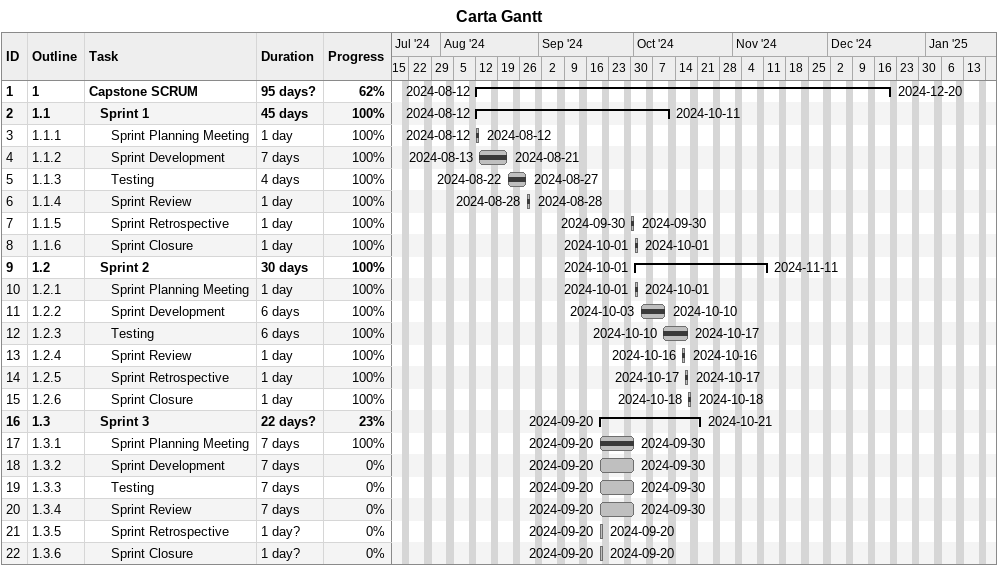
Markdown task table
Carta Gantt

| ID | WBS | Task | Duration | Start | Finish | % complete |
|---|---|---|---|---|---|---|
| 1 | 1 | **Capstone SCRUM** | 95d? | 2024-08-12 | 2024-12-20 | 62 |
| 2 | 1.1 | **Sprint 1** | 45d | 2024-08-12 | 2024-10-11 | 100 |
| 3 | 1.1.1 | Sprint Planning Meeting | 1d | 2024-08-12 | 2024-08-12 | 100 |
| 4 | 1.1.2 | Sprint Development | 7d | 2024-08-13 | 2024-08-21 | 100 |
| 5 | 1.1.3 | Testing | 4d | 2024-08-22 | 2024-08-27 | 100 |
| 6 | 1.1.4 | Sprint Review | 1d | 2024-08-28 | 2024-08-28 | 100 |
| 7 | 1.1.5 | Sprint Retrospective | 1d | 2024-09-30 | 2024-09-30 | 100 |
| 8 | 1.1.6 | Sprint Closure | 1d | 2024-10-01 | 2024-10-01 | 100 |
| 9 | 1.2 | **Sprint 2** | 30d | 2024-10-01 | 2024-11-11 | 100 |
| 10 | 1.2.1 | Sprint Planning Meeting | 1d | 2024-10-01 | 2024-10-01 | 100 |
| 11 | 1.2.2 | Sprint Development | 6d | 2024-10-03 | 2024-10-10 | 100 |
| 12 | 1.2.3 | Testing | 6d | 2024-10-10 | 2024-10-17 | 100 |
| 13 | 1.2.4 | Sprint Review | 1d | 2024-10-16 | 2024-10-16 | 100 |
| 14 | 1.2.5 | Sprint Retrospective | 1d | 2024-10-17 | 2024-10-17 | 100 |
| 15 | 1.2.6 | Sprint Closure | 1d | 2024-10-18 | 2024-10-18 | 100 |
| 16 | 1.3 | **Sprint 3** | 22d? | 2024-09-20 | 2024-10-21 | 23 |
| 17 | 1.3.1 | Sprint Planning Meeting | 7d | 2024-09-20 | 2024-09-30 | 100 |
| 18 | 1.3.2 | Sprint Development | 7d | 2024-09-20 | 2024-09-30 | 0 |
| 19 | 1.3.3 | Testing | 7d | 2024-09-20 | 2024-09-30 | 0 |
| 20 | 1.3.4 | Sprint Review | 7d | 2024-09-20 | 2024-09-30 | 0 |
| 21 | 1.3.5 | Sprint Retrospective | 1d? | 2024-09-20 | 2024-09-20 | 0 |
| 22 | 1.3.6 | Sprint Closure | 1d? | 2024-09-20 | 2024-09-20 | 0 |
